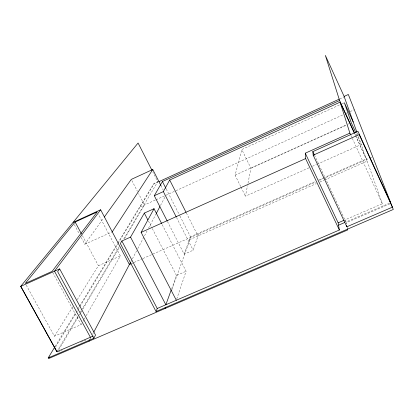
<?xml version="1.0" encoding="UTF-8"?>
<svg xmlns="http://www.w3.org/2000/svg" width="414" height="414" viewBox="0 0 414 414"><rect width="100%" height="100%" fill="white"/><g stroke="black" fill="none" stroke-linecap="round" stroke-linejoin="round"><path stroke-width="0.31" stroke-dasharray="2.07 1.55" d="M308.927 167.867L245.424 196.21L247.505 185.648M247.996 183.164L250.931 168.255L241.823 149.516L341.462 104.038M240.679 186.533L235.1 175.153L241.823 149.516M176.731 299.043L186.103 271.248L161.972 224.202M167.479 221.521L184.183 254.191L193.188 250.232L198.989 233.03M171.701 288.61L176.473 275.45L186.103 271.248M184.183 254.191L190.492 236.792L315.101 181.601M171.898 289.629L190.771 237.341M90.211 338.916L90.811 337.772M92.539 334.491L93.222 333.192M130.896 261.679L132.092 259.407M132.392 258.838L136.579 250.889M137.774 248.623L147.042 231.022M148.538 228.186L156.016 213.991M160.497 205.479L164.984 196.966M26.217 285.101L54.425 336.215L81.103 324.628L81.739 323.515M83.017 321.28L83.975 319.603M84.29 319.044L84.932 317.926M86.205 315.696L120.36 255.94L98.408 214.229M58.617 350.078L79.007 315.613M79.338 315.059L80.321 313.393M80.652 312.834L81.636 311.168M82.955 308.942L119.46 247.241M124.717 238.345L144.45 204.992L138.602 193.617M56.858 351.714L77.961 316.156M80.269 312.27L81.263 310.603M81.589 310.045L119.191 246.708M123.807 238.93L157.775 181.705L152.854 172.027M55.548 346.989L75.943 313.222M76.279 312.673L77.615 310.459M77.951 309.905L79.623 307.136M79.954 306.583L117.736 244.037M118.073 243.484L154.08 183.873L157.605 182.258M55.186 346.363L75.596 312.684M78.608 307.716L79.276 306.608M79.612 306.06L117.416 243.665M117.752 243.116L153.884 183.485L157.775 181.705M54.425 336.215L73.526 305.61M77.273 299.601L98.418 265.716L120.36 255.94M81.227 237.496L84.813 244.224L103.552 218.085M339.708 98.925L343.822 97.042M342.047 103.769L344.391 102.703M140.139 206.948L155.457 199.993M155.933 199.776L164.72 195.786M165.879 195.263L175.303 190.983M175.893 190.714L343.128 114.781M346.073 113.446L347.248 112.913M350.192 111.573L354.317 109.705M235.1 175.153L347.144 124.542M347.729 124.278L348.904 123.75M250.931 168.255L346.197 125.23M84.813 244.224L112.235 231.845M312.456 166.293L316.57 164.456M317.16 164.192L361.256 144.512L355.988 133.029M318.635 180.033L322.765 178.206M323.35 177.948L366.38 158.888L357.085 132.806M131.761 263.47L133.531 262.688M134.12 262.424L142.385 258.766M142.975 258.507L315.427 182.15M319.561 180.318L369.19 158.345M369.78 158.081L372.145 157.035M189.415 239.758L316.301 183.625M319.851 182.056L323.991 180.225M324.586 179.961L367.177 161.118L355.383 135.425M389.496 203.186L345.928 222.002L314.743 155.685M389.797 203.905L346.254 222.701L346.492 223.907M57.888 352.05L61.996 350.28M80.766 342.197L86.05 339.925M52.738 272.51L81.103 324.628M82.402 235.644L98.418 265.716M74.349 224.6L79.431 234.133M131.869 180.54L137.427 191.346M148.455 221.107L151.995 227.969M152.29 228.544L176.473 275.45M160.932 185.529L163.261 190.109M176.519 217.469L193.188 250.232M166.231 189.017L179.676 215.492M179.971 216.067L190.492 236.792M186.321 212.884L197.995 235.959M240.958 187.102L245.424 196.21M350.958 135.461L352.035 137.795M352.304 138.379L382.355 203.724L345.473 219.674L346.28 223.793M354.86 133.789L355.398 134.954M355.667 135.538L366.38 158.888M367.177 161.118L383.141 205.929M347.087 226.929L347.444 228.74"/><path stroke-width="0.62" d="M171.267 289.805L165.843 304.766L130.55 237.113L144.326 213.101L154.024 208.713L161.677 223.627M165.093 308.477L165.533 307.26M130.55 237.113L121.871 241.005L120.37 243.525L156.062 311.535L157.237 308.471L339.356 230.013L338.16 222.835L305.278 153.185L349.887 133.127L340.106 102.134L169.683 180.002L163.359 191.599L154.287 195.729L167.184 220.947M54.855 346.916L48.164 357.96L93.849 338.305L95.53 335.055L59.673 268.903L20.7 286.384L56.858 351.714L93.186 336.064M89.005 341.203L89.905 339.485M93.74 332.214L130.596 262.243M156.311 213.427L159.902 206.612M176.323 300.248L141.117 232.373L154.024 208.713M154.287 195.729L162.433 181.534L339.594 100.514L325.352 55.388L344.117 96.41L356.93 132.366M49.53 356.951L48.526 358.612L347.682 229.951L347.444 228.74M112.235 231.845L152.776 169.497L160.932 185.529M104.302 217.039L131.285 179.402L152.776 169.497M59.673 268.903L57.649 271.631L93.849 338.305M131.171 263.734L129.401 264.515L100.649 209.784L54.488 271.211L90.433 337.338M75.146 222.028L25.285 283.419L52.123 271.377L97.202 211.942L75.146 222.028L81.491 233.941M20.7 286.384L138.085 143.011L151.985 170.325M344.117 96.41L348.334 94.48L393.3 209.463L156.062 311.535M158.779 181.72L339.123 99.194M73.154 222.359L100.649 209.784M313.186 155.198L359.161 134.576L392.4 207.166L346.865 226.779L313.186 155.198L312.829 151.612L357.975 131.331L390.65 202.689M141.117 232.373L305.604 158.598L305.278 153.185M338.16 222.835L344.344 220.16M338.554 225.185L344.795 222.489M20.788 286.328L56.987 351.74M121.871 241.005L157.237 308.471M144.326 213.101L147.865 219.963M163.359 191.599L176.224 216.895M162.433 181.534L165.942 188.437M169.683 180.002L186.031 212.31M305.604 158.598L339.356 230.013M312.829 151.612L314.469 155.105M340.106 102.134L354.312 133.085M349.887 133.127L350.689 134.876M353.251 122.047L344.391 102.703L351.248 122.689L355.729 132.454M339.594 100.514L354.596 133.204M346.632 225.583L346.865 226.779"/></g></svg>
